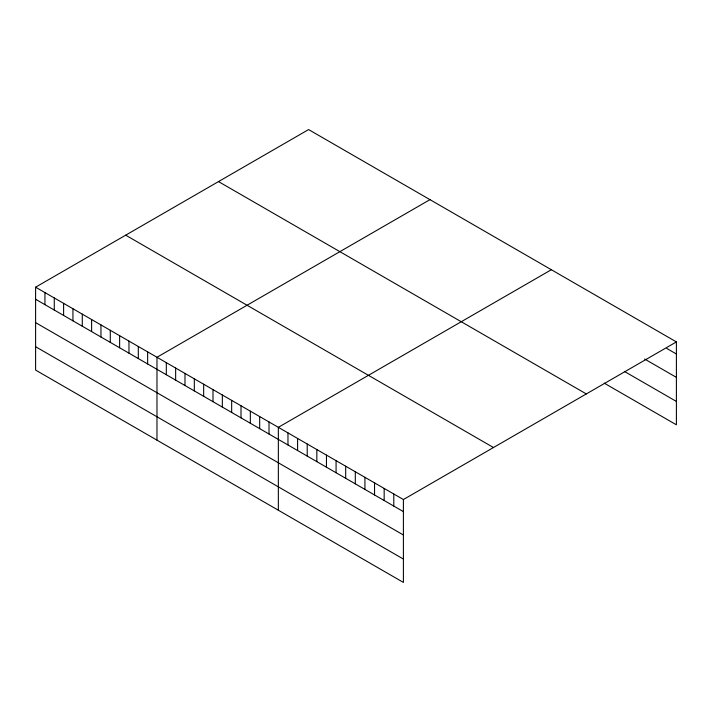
<?xml version="1.0" encoding="UTF-8"?>
<svg xmlns="http://www.w3.org/2000/svg" width="712" height="712" viewBox="0 0 712 712"><rect width="100%" height="100%" fill="white"/><g stroke="black" fill="none" stroke-linecap="round" stroke-linejoin="round"><path stroke-width="1.07" d="M35.6 287.185L403.401 499.539L403.401 582.425L35.6 370.08L35.6 287.185L308.599 129.575L676.4 341.92L676.4 424.815L604.257 383.163M429.968 199.645L156.978 357.264L156.978 440.149M551.346 269.723L278.348 427.333L278.348 510.228M403.401 499.539L676.4 341.92M666.779 348.453L676.4 354.006M644.654 359.044L676.4 377.369M624.451 371.459L676.4 401.443M218.504 181.587L586.314 393.932M125.686 235.174L493.496 447.528M35.6 299.262L403.401 511.617M35.6 322.634L403.401 534.988M35.6 346.708L403.401 559.062M393.789 493.986L393.789 506.063M384.168 488.432L384.168 500.509M374.548 482.878L374.548 494.956M364.927 477.325L364.927 489.402M355.306 471.771L355.306 483.849M345.685 466.209L345.685 478.295M336.073 460.655L336.073 472.741M326.452 455.102L326.452 467.188M316.831 449.548L316.831 461.634M307.21 443.994L307.21 456.081M297.589 438.441L297.589 450.527M287.968 432.887L287.968 444.973M269.011 421.949L269.011 434.026M259.675 416.556L259.675 428.633M250.339 411.162L250.339 423.248M241.003 405.778L241.003 417.855M231.667 400.384L231.667 412.462M222.331 394.991L222.331 407.077M212.995 389.606L212.995 401.684M203.659 384.213L203.659 396.29M194.323 378.82L194.323 390.906M184.987 373.435L184.987 385.512M175.65 368.042L175.65 380.119M166.314 362.648L166.314 374.735M147.642 351.87L147.642 363.948M138.306 346.477L138.306 358.563M128.97 341.093L128.97 353.17M119.625 335.699L119.625 347.776M110.289 330.306L110.289 342.392M100.953 324.921L100.953 336.998M91.617 319.528L91.617 331.605M82.281 314.134L82.281 326.221M72.944 308.75L72.944 320.827M63.608 303.357L63.608 315.434M54.272 297.963L54.272 310.049M44.936 292.579L44.936 304.656"/></g></svg>
